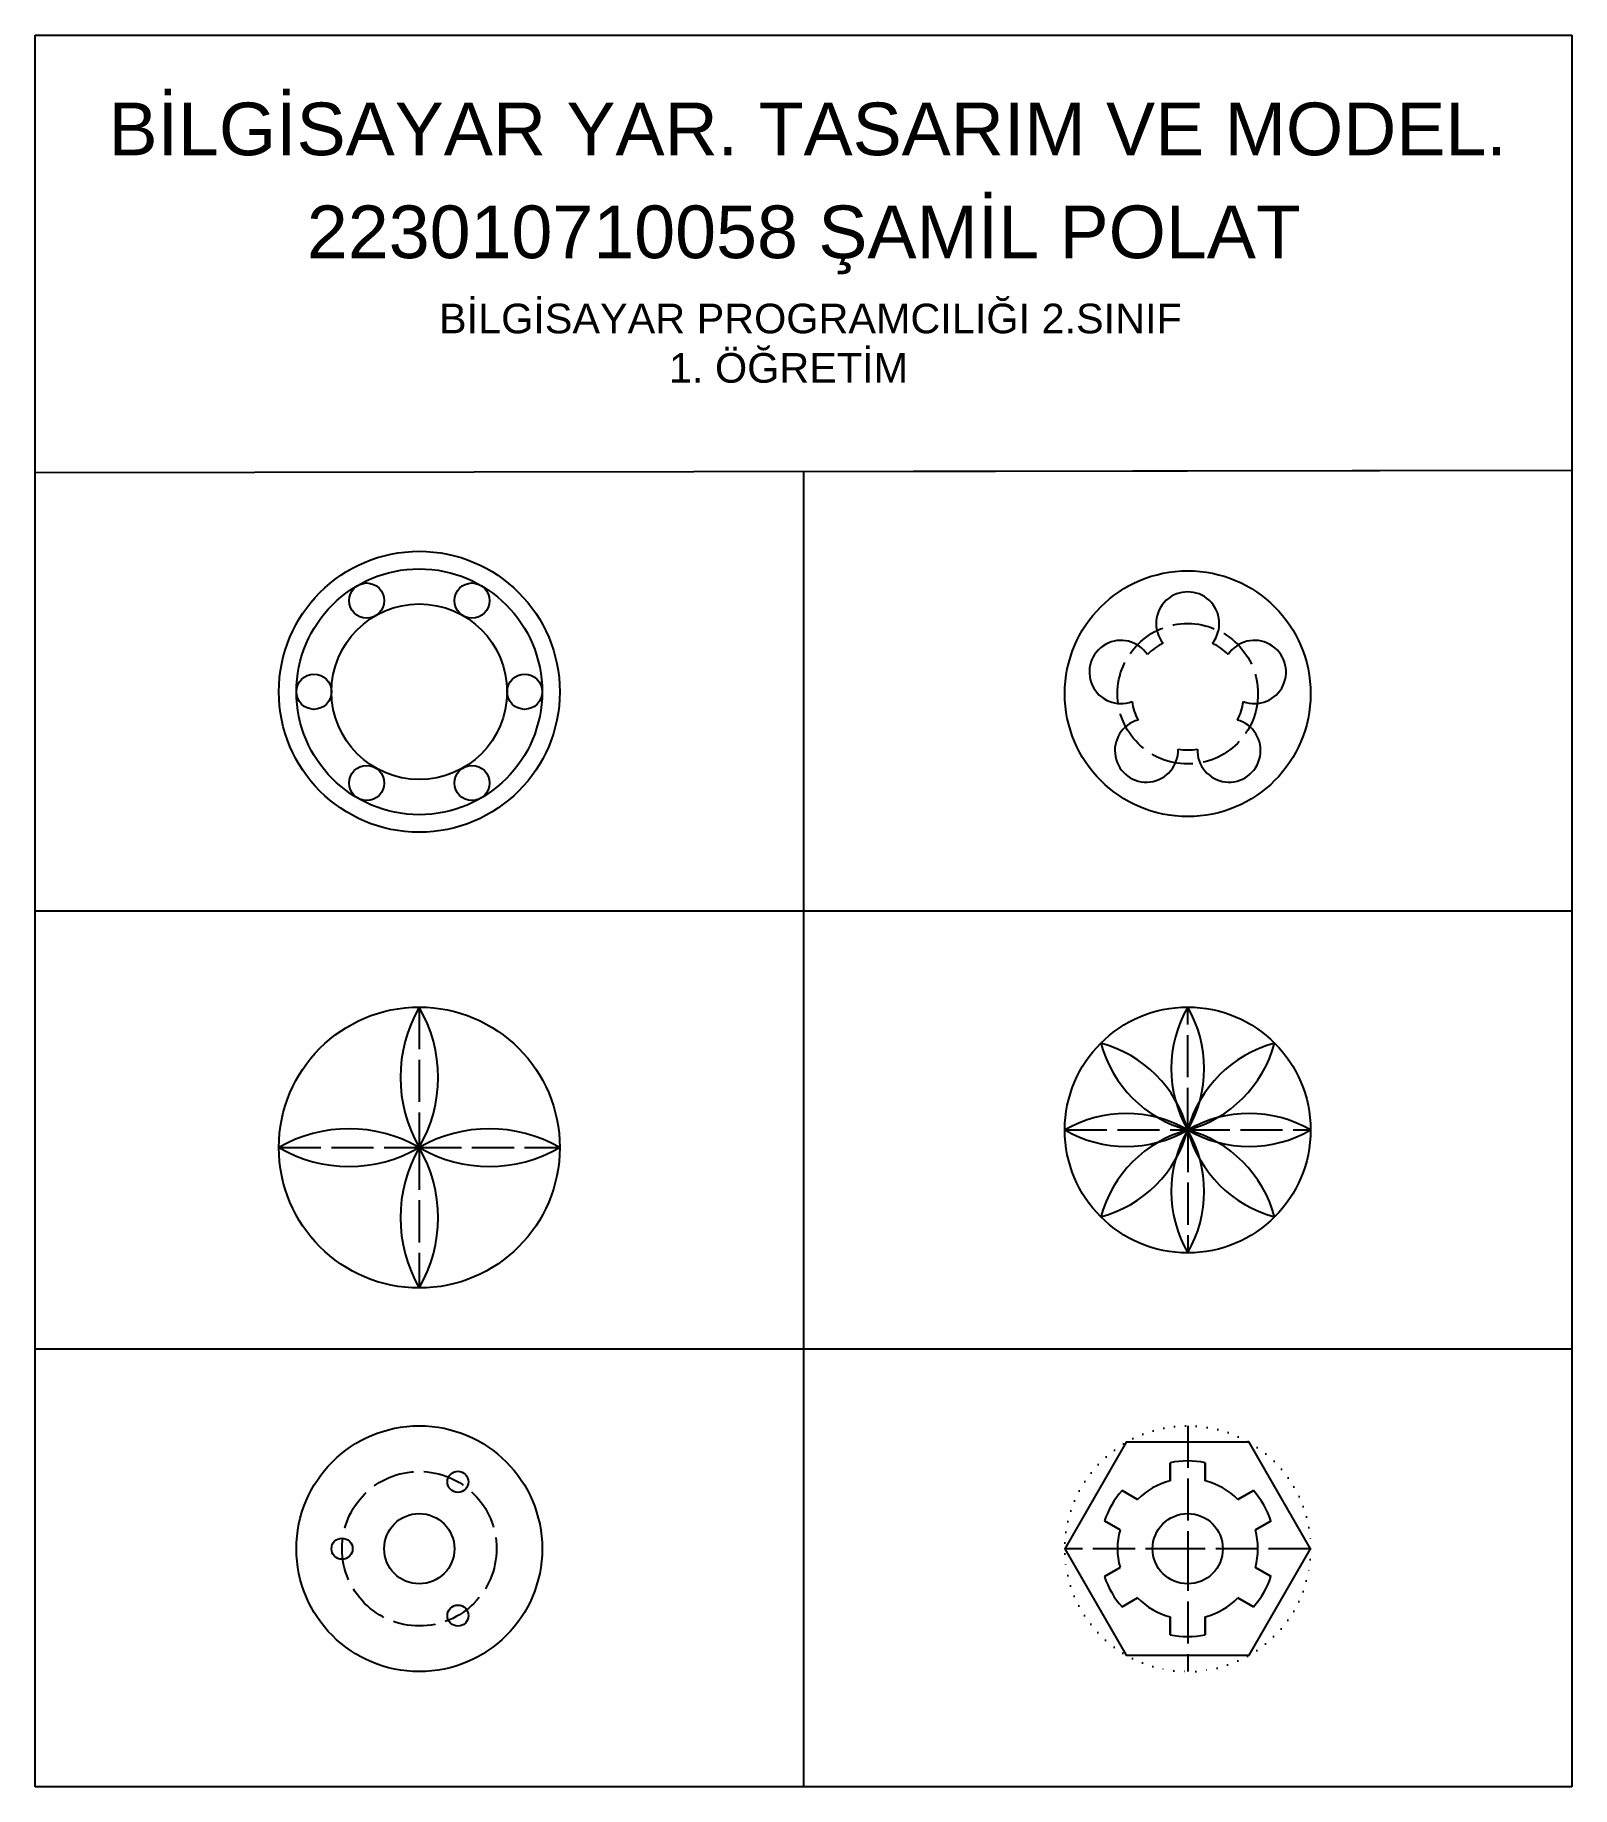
# Model space of a CAD drawing. Header units: millimetres. Extents: x 120729135 to 120729573, y 88558034 to 88558533.
import ezdxf

# ---------------------------------------------------------------- set-up
doc = ezdxf.new("R2010")
doc.units = ezdxf.units.MM
doc.linetypes.add('ACAD_ISO02W100', pattern=[15, 12, -3])
doc.linetypes.add('ACAD_ISO07W100', pattern=[3, 0, -3])
doc.styles.get("Standard").update_dxf_attribs({"font": 'arial.ttf'})

# ---------------------------------------------------------------- blocks, each defined once
blk = doc.blocks.new('*U1')
blk.add_circle((0, 0), 5)
blk = doc.blocks.new('*U2')
at = {"color": 0, "linetype": 'ByBlock', "lineweight": -2, "transparency": 16777216}
for p, rotation in [((120729235.01, 88558375.97), 299.9999999999999), ((120729265.01, 88558375.97), 240), ((120729280.01, 88558349.99), 180), ((120729235.01, 88558324.01), 59.99999999999999), ((120729265.01, 88558324.01), 120)]:
    blk.add_blockref('*U1', p, dxfattribs=dict(at, rotation=rotation))
blk.add_blockref('*U1', (120729220.01, 88558349.99), dxfattribs=at)
blk = doc.blocks.new('*U4')
for centre, start, end in [((30.31, 0), 150, 210), ((-30.31, 0), 330, 30)]:
    blk.add_arc(centre, 35, start, end)
blk = doc.blocks.new('*U5')
at = {"color": 0, "linetype": 'ByBlock', "lineweight": -2, "transparency": 16777216}
for p, rotation in [((120729411.35, 88558267.47), 180), ((120729398.97, 88558262.34), 225), ((120729423.72, 88558262.34), 135), ((120729393.85, 88558249.97), 270), ((120729398.97, 88558237.59), 315.0000000000001), ((120729423.72, 88558237.59), 45.00000000000001), ((120729428.85, 88558249.97), 90.00000000000001)]:
    blk.add_blockref('*U4', p, dxfattribs=dict(at, rotation=rotation))
blk.add_blockref('*U4', (120729411.35, 88558232.47), dxfattribs=at)
blk = doc.blocks.new('*U6')
for centre, start, end in [((0, -34.64), 60, 120), ((0, 34.64), 240, 300)]:
    blk.add_arc(centre, 40, start, end)
blk = doc.blocks.new('*U7')
at = {"color": 0, "linetype": 'ByBlock', "lineweight": -2, "transparency": 16777216}
for p, rotation in [((120729245.38, 88558268.22), 90.00000000000001), ((120729225.38, 88558248.22), 180), ((120729245.38, 88558228.22), 270.0000000000001)]:
    blk.add_blockref('*U6', p, dxfattribs=dict(at, rotation=rotation))
blk.add_blockref('*U6', (120729265.38, 88558248.22), dxfattribs=at)
blk = doc.blocks.new('*U8')
blk.add_circle((0, 0), 3)
blk = doc.blocks.new('*U9')
at = {"color": 0, "linetype": 'ByBlock', "lineweight": -2, "transparency": 16777216}
for p, rotation in [((120729252.39, 88558154.29), 240), ((120729252.39, 88558116.19), 120)]:
    blk.add_blockref('*U8', p, dxfattribs=dict(at, rotation=rotation))
blk.add_blockref('*U8', (120729219.39, 88558135.24), dxfattribs=at)

msp = doc.modelspace()

# ---------------------------------------------------------------- linework, layer by layer
for p, q in [((120729135.48, 88558533.11), (120729573.18, 88558533.11)), ((120729135.48, 88558034.19), (120729135.48, 88558533.11)), ((120729573.18, 88558533.11), (120729573.18, 88558034.19)), ((120729135.48, 88558408.52), (120729573.18, 88558409.17)), ((120729354.33, 88558408.84), (120729573.18, 88558409.17)), ((120729354.33, 88558408.84), (120729354.33, 88558283.65)), ((120729449.65, 88558359.25), (120729449.65, 88558359.71)), ((120729135.48, 88558283.65), (120729573.18, 88558283.65)), ((120729354.33, 88558283.65), (120729354.33, 88558158.92)), ((120729135.48, 88558158.92), (120729573.18, 88558158.92)), ((120729354.33, 88558158.92), (120729354.33, 88558034.19)), ((120729458.75, 88558126.54), (120729458.75, 88558121.41)), ((120729458.75, 88558121.41), (120729458.75, 88558126.54)), ((120729468.75, 88558126.54), (120729468.75, 88558121.41)), ((120729468.75, 88558121.41), (120729468.75, 88558126.54)), ((120729445.04, 88558118.62), (120729449.48, 88558116.05)), ((120729449.48, 88558116.05), (120729445.04, 88558118.62)), ((120729482.47, 88558118.62), (120729478.02, 88558116.05)), ((120729478.02, 88558116.05), (120729482.47, 88558118.62)), ((120729440.04, 88558109.96), (120729444.48, 88558107.39)), ((120729444.48, 88558107.39), (120729440.04, 88558109.96)), ((120729487.47, 88558109.96), (120729483.02, 88558107.39)), ((120729483.02, 88558107.39), (120729487.47, 88558109.96)), ((120729440.04, 88558094.12), (120729444.48, 88558096.69)), ((120729444.48, 88558096.69), (120729440.04, 88558094.12)), ((120729487.47, 88558094.12), (120729483.02, 88558096.69)), ((120729483.02, 88558096.69), (120729487.47, 88558094.12)), ((120729445.04, 88558085.46), (120729449.48, 88558088.03)), ((120729449.48, 88558088.03), (120729445.04, 88558085.46)), ((120729482.47, 88558085.46), (120729478.02, 88558088.03)), ((120729478.02, 88558088.03), (120729482.47, 88558085.46)), ((120729458.75, 88558077.55), (120729458.75, 88558082.68)), ((120729458.75, 88558082.68), (120729458.75, 88558077.55)), ((120729468.75, 88558077.55), (120729468.75, 88558082.68)), ((120729468.75, 88558082.68), (120729468.75, 88558077.55)), ((120729573.18, 88558034.19), (120729135.48, 88558034.19))]:
    msp.add_line(p, q)
at = {"linetype": 'ACAD_ISO02W100'}
for p, q in [((120729244.91, 88558256.29), (120729244.91, 88558216.29)), ((120729463.75, 88558221.29), (120729463.75, 88558256.29)), ((120729428.75, 88558221.29), (120729463.75, 88558221.29)), ((120729463.75, 88558221.29), (120729463.75, 88558186.29)), ((120729463.75, 88558221.29), (120729498.75, 88558221.29)), ((120729204.91, 88558216.29), (120729244.91, 88558216.29)), ((120729244.91, 88558216.29), (120729284.91, 88558216.29)), ((120729244.91, 88558216.29), (120729244.91, 88558176.29)), ((120729463.75, 88558137.04), (120729463.75, 88558102.04)), ((120729463.75, 88558102.04), (120729428.75, 88558102.04)), ((120729463.75, 88558102.04), (120729463.75, 88558067.04)), ((120729498.75, 88558102.04), (120729463.75, 88558102.04))]:
    msp.add_line(p, q, dxfattribs=at)
msp.add_lwpolyline([(120729498.75, 88558102.04), (120729481.25, 88558132.35), (120729446.25, 88558132.35), (120729428.75, 88558102.04), (120729446.25, 88558071.73), (120729481.25, 88558071.73)], close=True)
for centre, radius in [((120729244.91, 88558346.08), 40), ((120729244.91, 88558346.08), 35), ((120729463.75, 88558345.53), 35), ((120729244.91, 88558346.08), 25), ((120729244.91, 88558216.29), 40), ((120729463.75, 88558221.29), 35), ((120729244.91, 88558102.04), 35), ((120729244.91, 88558102.04), 10), ((120729463.75, 88558102.04), 10)]:
    msp.add_circle(centre, radius)
for centre, radius in [((120729463.75, 88558345.53), 20), ((120729244.91, 88558102.04), 22)]:
    msp.add_circle(centre, radius, dxfattribs=at)
at = {"linetype": 'ACAD_ISO07W100'}
msp.add_circle((120729463.75, 88558102.04), 35, dxfattribs=at)
for centre, radius, start, end in [((120729463.75, 88558365.53), 9, 321.3178, 218.6822), ((120729444.73, 88558351.71), 9, 33.3178, 290.6822), ((120729482.77, 88558351.71), 9, 249.3178, 146.6822), ((120729463.75, 88558345.53), 16, 116.0466, 135.9534), ((120729463.75, 88558345.53), 16, 44.0466, 63.9534), ((120729463.75, 88558345.53), 16, 188.0466, 207.9534), ((120729463.75, 88558345.53), 16, 332.0466, 351.9534), ((120729452, 88558329.35), 9, 105.3178, 2.6822), ((120729475.51, 88558329.35), 9, 177.3178, 74.6822), ((120729463.75, 88558345.53), 16, 260.0466, 279.9534), ((120729463.75, 88558102.04), 25, 78.463, 101.537), ((120729463.75, 88558102.04), 20, 104.4775, 135.5225), ((120729463.75, 88558102.04), 20, 44.4775, 75.5225), ((120729463.75, 88558102.04), 25, 138.463, 161.537), ((120729463.75, 88558102.04), 25, 18.463, 41.537), ((120729463.75, 88558102.04), 20, 164.4775, 195.5225), ((120729463.75, 88558102.04), 20, 344.4775, 15.5225), ((120729463.75, 88558102.04), 25, 198.463, 221.537), ((120729463.75, 88558102.04), 25, 318.463, 341.537), ((120729463.75, 88558102.04), 20, 224.4775, 255.5225), ((120729463.75, 88558102.04), 20, 284.4775, 315.5225), ((120729463.75, 88558102.04), 25, 258.463, 281.537)]:
    msp.add_arc(centre, radius, start, end)

# ---------------------------------------------------------------- block references
for name, p in [('*U2', (-5.1, -3.91)), ('*U7', (-0.48, -31.94)), ('*U5', (52.4, -28.68)), ('*U9', (3.52, -33.2))]:
    msp.add_blockref(name, p)

# ---------------------------------------------------------------- texts
at = {"attachment_point": 1}
for s, width, gutter_width, insert, char_height in [('^IBİLGİSAYAR YAR. TASARIM VE MODEL.', 1258.9122, 75, (120729096.4, 88558513.87), 15), ('223010710058 ŞAMİL POLAT ', 1258.9122, 75, (120729212.9, 88558484.56), 15), ('BİLGİSAYAR PROGRAMCILIĞI 2.SINIF\\P                    1. ÖĞRETİM', 708.1381, 42.19, (120729250.53, 88558456.6), 8.4375)]:
    msp.add_mtext_dynamic_manual_height_columns(s, width=width, gutter_width=gutter_width, heights=[0], dxfattribs=dict(at, insert=insert, char_height=char_height))

doc.saveas('drawing.dxf')
